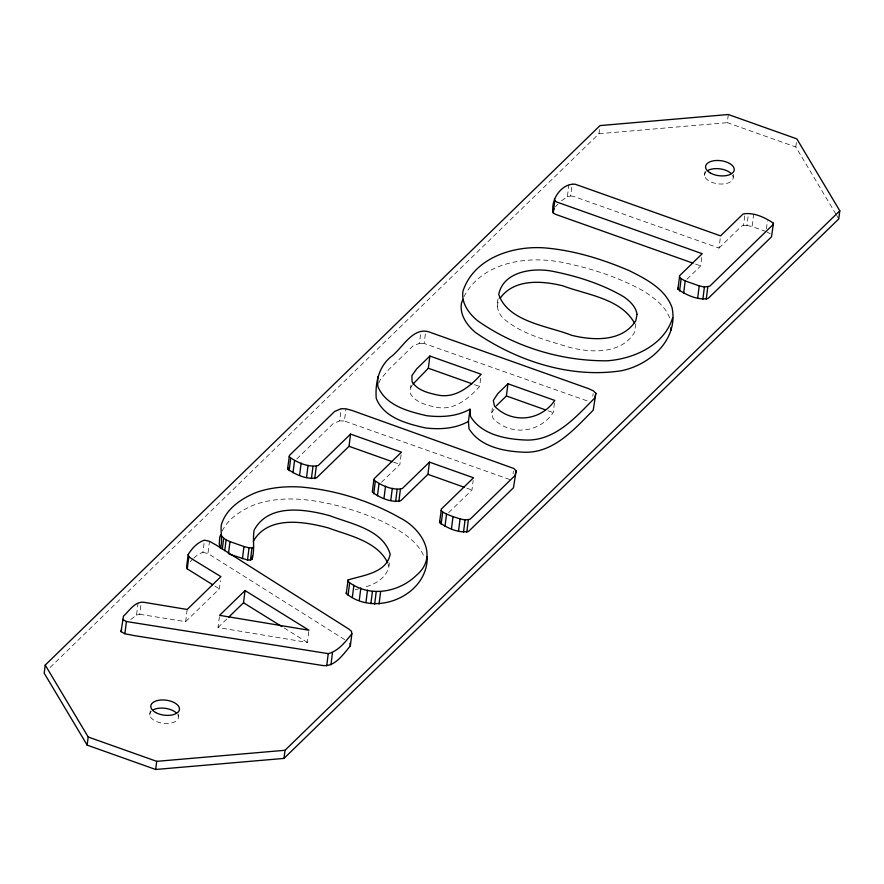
<?xml version="1.0" encoding="UTF-8"?>
<svg xmlns="http://www.w3.org/2000/svg" width="884" height="884" viewBox="0 0 884 884"><rect width="100%" height="100%" fill="white"/><g stroke="black" fill="none" stroke-linecap="round" stroke-linejoin="round"><path stroke-width="0.66" stroke-dasharray="4.42 3.31" d="M130.755 619.496L136.523 615.087L138.059 602.888M136.523 615.087L139.727 614.292L141.263 602.092M149.772 714.968L150.291 710.902M139.727 614.292L185.629 621.651L187.176 609.463M178.424 716.648L178.767 713.929M193.894 558.003L198.403 554.08L202.933 552.367L204.469 540.168M344.694 639.629L207.95 553.506L209.486 541.306M185.629 621.651L219.387 588.832L220.414 580.7M308.77 631.585L307.4 642.425L218.028 627.541L219.398 616.701M296.77 458.984L333.091 423.668L339.666 420.883L341.202 408.684M509.748 479.515L344.406 421.016L345.942 408.817M381.468 482.299L399.899 464.376L401.27 453.536M480.664 378.341L479.636 386.474C468.785 398.507 454.619 410.419 437.215 407.458C427.48 405.325 416.242 403.038 410.552 393.966L411.005 382.474M366.296 586.611C378.175 583.363 390.231 574.412 389.325 560.876M378.86 382.96L380.429 379.391L388.938 369.357L412.828 346.13L419.403 343.346L420.939 331.146M587.042 400.839L424.143 343.478L425.69 331.279M448.63 512.676L471.968 489.99L473.161 480.498M635.872 323.876L634.27 332.87C620.833 354.329 591.639 352.804 570.058 347.5C547.141 340.34 522.212 334.605 503.56 318.605C498.012 313.411 495.968 305.798 498.211 298.527M554.434 403.137L553.24 412.618C539.074 433.259 510.455 436.243 492.985 418.375L491.747 412.729L492.609 405.944M513.052 473.857L513.394 471.15M561.517 200.767L567.373 196.767L568.92 184.568M567.373 196.767L570.677 195.961L572.224 183.762M50.134 667.431L598.976 133.716L599.661 128.302M592.788 396.319L593.131 393.612M704.548 175.485L705.067 171.419M686.99 279.222L700.692 265.907L701.885 256.415M835.955 214.215L795.81 146.998L727.289 122.655L728.317 114.522M570.677 195.961L573.639 196.414L719.024 248.072L720.559 235.873M733.201 177.165L733.543 174.457M719.024 248.072L741.532 226.193L743.543 225.343L744.914 214.503M743.543 225.343L746.958 225.442L748.494 213.243M766.085 231.553L752.074 226.569L753.621 214.381M766.428 228.845L767.456 220.713M795.81 146.998L796.495 141.584M497.184 306.66L498.233 301.643M463.912 296.77C482.167 261.52 528.389 255.167 563.893 262.714C591.838 268.581 619.419 277.41 644.348 291.543C654.768 298.472 665.729 306.405 669.961 318.748M222.193 531.107C228.171 518.709 240.581 510.864 252.802 505.438A74.367 38.962 7.2 0 1 299.897 499.283C328.417 501.482 356.053 509.969 382.186 521.35C398.596 529.892 417.469 539.45 424.497 557.782M491.747 412.729L493.968 409.314M410.32 387.888L412.386 384.971M555.428 206.801L557.815 204.138M190.259 561.672L192.988 558.787M218.028 627.541L226.845 618.966M355.213 589.661L358.793 588.877M598.976 133.716L727.289 122.655M419.403 343.346L424.143 343.478M339.666 420.883L344.406 421.016M746.958 225.442L752.074 226.569M202.933 552.367L207.95 553.506M695.498 264.062L700.692 265.907M474.509 384.651L479.636 386.474M548.036 410.773L553.24 412.618M393.546 462.122L399.899 464.376M466.785 488.145L471.968 489.99M767.124 232.094L770.24 233.719M214.834 586.048L219.387 588.832M284.173 627.994L307.4 642.425M836.662 215.398L838.772 218.934M388.065 564.025L388.64 566.29M732.482 175.154A14.431 7.569 7.2 0 1 717.874 183.828A14.431 7.569 7.2 0 1 706.029 171.761M177.706 714.626A14.431 7.569 7.2 0 1 163.098 723.3A14.431 7.569 7.2 0 1 151.252 711.244"/><path stroke-width="1.33" d="M377.777 376.728L377.766 386.175C385.446 405.612 408.342 411.436 426.762 415.712C441.459 417.447 456.829 416.596 469.99 409.215L470.531 416.463C481.935 435.259 507.051 439.492 527.439 440.088C556.147 440.022 576.202 416.651 594.733 398.021L595.871 393.314L593.473 390.905L588.589 388.651L431.359 332.771C413.126 324.737 402.728 348.561 390.474 357.158C378.44 367.379 375.159 383.291 376.23 398.375C383.899 417.812 406.806 423.635 425.226 427.911C439.912 429.646 455.293 428.795 468.443 421.414L469.99 409.215M229.619 554.268L247.509 560.003L250.437 560.113L252.106 559.229L252.415 555.981M252.106 559.229C254.99 549.55 252.515 539.881 254.095 530.223C268.57 503.106 305.212 509.051 329.765 515.692C351.07 523.947 382.485 529.262 390.175 554.102C386.728 572.987 363.28 575.164 348.086 579.948L347.81 581.329C368.396 597.717 398.297 593.031 416.585 575.153C438.939 556.29 421.403 528.831 400.562 518.179C370.274 500.908 336.174 490.178 301.433 487.073A74.367 38.962 7.2 0 0 254.338 493.239C240.161 499.372 225.873 509.372 221.32 524.897C220.359 532.831 222.912 540.378 220.392 548.334M45.228 665.066L44.2 673.199L87.162 745.124L155.683 769.478L283.996 758.406L838.772 218.934L839.8 210.801L796.838 138.876L728.317 114.522L600.004 125.594L45.228 665.066L88.19 737.002L87.162 745.124M121.042 631.629L123.473 616.148C129.561 610.689 135.374 600.435 144.888 602.457L187.176 609.463L220.923 576.633L191.353 558.566L188.811 556.688L188.181 554.533C191.938 548.378 197.441 542.367 204.469 540.168L209.486 541.306L216.248 545.085L348.561 628.9L351.412 631.209L351.876 633.729L350.34 645.928C343.091 654.436 334.417 667.939 321.522 665.332L133.86 635.541L124.876 633.729L121.042 631.629L121.638 629.441M124.876 633.729L126.412 621.529L122.578 619.43M155.683 769.478L156.711 761.345L88.19 737.002M188.181 554.533L186.635 566.721L187.264 568.887L212.558 584.655M187.264 568.887L188.811 556.688M222.315 549.074L223.685 538.234L221.939 536.135M224.757 550.677L226.127 539.837L223.685 538.234M228.448 553.826L229.995 541.627L226.127 539.837M242.426 558.743L243.973 546.544L229.995 541.627M247.509 560.003L249.056 547.804L243.973 546.544M228.812 617.054L243.52 602.755L245.056 590.556L308.936 630.226L219.563 615.341L245.056 590.556M250.437 560.113L251.984 547.914L253.653 547.03M350.561 434.099L349.025 446.298L316.66 477.769C306.87 479.901 295.4 474.675 287.565 468.951L289.477 455.37L334.627 411.469L341.202 408.684L345.942 408.817L351.622 410.309L513.737 468.443L516.134 470.852L513.46 487.758L468.586 531.394C458.818 533.428 447.437 528.179 439.525 522.543L441.414 508.996L473.504 477.791L429.458 462.133L402.297 488.543C392.75 490.708 381.402 485.625 373.833 479.946L374.286 478.587L401.447 452.177L350.561 434.099L318.196 465.57C308.406 467.702 296.936 462.476 289.101 456.763M289.134 470.664L290.67 458.464M293.002 472.73L294.549 460.531M299.588 475.305L301.135 463.106M306.527 477.537L308.063 465.338M311.433 478.587L312.98 466.398M314.737 478.62L316.284 466.421M283.996 758.406L285.024 750.284L839.8 210.801M326.715 665.84L328.251 653.641C338.428 651.066 345.633 641.651 351.876 633.729M330.959 664.768L332.494 652.569M427.226 556.478C428.243 595.429 375.346 617.85 346.263 593.529L348.086 579.948M348.086 595.275L349.622 583.075M352.34 597.429L353.876 585.23M373.833 479.946L372.297 492.145C379.866 497.825 391.203 502.908 400.761 500.742L427.922 474.332L429.458 462.133M359.302 600.092L360.849 587.893M373.722 493.813L375.269 481.614M377.457 495.825L378.993 483.625M365.965 602.324L367.501 590.125M383.976 498.377L385.512 486.178M370.871 603.65L372.418 591.451M374.639 604.247L376.175 592.048M390.761 500.554L392.308 488.355M379.059 604.115L380.595 591.915M395.612 501.582L397.148 489.393M398.85 501.582L400.386 489.382M413.082 383.999L428.342 368.241L429.878 356.042L481.183 374.275C470.321 386.319 456.166 398.22 438.751 395.258C429.016 393.137 417.789 390.838 412.088 381.766L411.867 375.689L416.684 368.871L429.878 356.042M441.138 524.223L442.674 512.024L441.072 510.344M445.006 526.289L446.542 514.09L442.674 512.024M451.459 528.809L452.995 516.61L446.542 514.09M458.531 531.096L460.067 518.897L452.995 516.61M463.503 532.168L465.05 519.969L470.133 519.195L514.996 475.559L516.134 470.852M466.785 532.223L468.321 520.024M496.189 405.911L506.399 395.977L507.946 383.778L554.776 400.43C540.61 421.06 511.991 424.055 494.521 406.176L493.294 400.529L497.736 393.712L507.946 383.778M692.901 263.134L555.307 214.248L553.24 212.911C550.29 199.906 561.329 183.209 575.186 184.215L720.559 235.873L743.068 213.994C753.334 211.961 765.08 217.464 773.456 223.221L771.5 236.846L708.15 298.438C697.94 300.505 686.15 295.013 677.873 289.201L679.719 275.587L702.227 253.708L556.843 202.049L554.787 200.712L554.467 198.624M553.24 212.911L554.787 200.712M595.871 393.314L593.197 410.22C574.666 428.839 554.599 452.221 525.892 452.276C505.515 451.691 480.388 447.459 468.984 428.663L468.443 421.414M462.94 299.322L461.492 303.157A80.168 42.001 7.2 0 0 475.603 332.583C517.317 361.18 570.567 378.54 621.319 370.761C650.149 364.871 678.525 339.611 672.083 307.776C665.387 288.88 646.193 279.134 629.386 270.703C602.899 259.421 575.064 250.658 546.279 248.039C514.134 245.078 474.045 257.564 463.039 290.958A80.168 42.001 7.2 0 0 477.139 320.384C514.521 346.948 561.318 361.169 607.142 360.794C633.839 358.937 664.282 345.213 672.625 317.842M679.586 290.958L681.122 278.769L679.409 277.001M683.663 293.101L685.199 280.902L681.122 278.769M697.675 298.085L699.211 285.886L685.199 280.902M702.857 299.234L704.404 287.035L709.697 286.239L773.036 224.647L773.456 223.221M706.239 299.278L707.775 287.079M346.263 593.529L346.539 592.147M677.873 289.201L678.183 287.786M439.525 522.543L439.878 521.195M287.565 468.951L287.941 467.57M220.746 534.698L219.773 537.096L219.232 544.003L220.105 547.251M552.931 210.812L554.058 208.723M253.31 541.295C268.195 515.25 304.074 521.494 328.229 527.892C349.158 535.66 377.07 541.085 387.778 562.887M500.134 298.239C514.179 278.548 541.914 280.725 562.732 285.775C586.91 294.969 620.546 298.295 634.414 322.936M156.711 761.345L285.024 750.284M249.056 547.804L251.984 547.914M328.251 653.641L126.412 621.529M460.067 518.897L465.05 519.969M699.211 285.886L704.404 287.035M428.342 368.241L471.946 383.733M506.399 395.977L545.428 409.844M349.025 446.298L392.264 461.669M427.922 474.332L464.188 487.228M243.52 602.755L281.841 626.557M349.876 643.408L350.34 645.928M670.945 327.522L671.089 330.041M708.128 170.303A14.431 7.569 7.2 0 1 730.847 173.22M153.341 709.786A14.431 7.569 7.2 0 1 176.06 712.692M637.066 314.384L635.817 320.671C622.369 342.13 593.175 340.605 571.594 335.301C548.478 325.997 508.134 322.041 498.731 294.46C503.25 271.609 532.511 267.532 551.848 271.145C576.898 276.051 601.838 283.897 623.927 296.88C629.927 301.234 635.916 306.671 637.066 314.384M710.393 173.032A14.431 7.569 7.2 0 0 733.963 170.999A14.431 7.569 7.2 0 0 715.344 160.568A14.431 7.569 7.2 0 0 710.393 173.032M155.617 712.504A14.431 7.569 7.2 0 0 179.187 710.471A14.431 7.569 7.2 0 0 160.568 700.04A14.431 7.569 7.2 0 0 155.617 712.504"/></g></svg>
